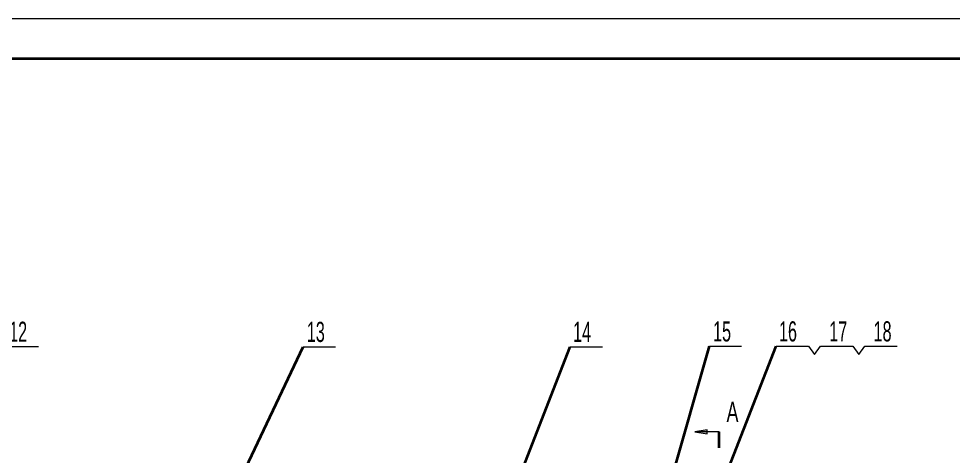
# Model space of a CAD drawing. Header units: millimetres. Extents: x 972 to 2699, y 36 to 635.
# Drawn here: x 1299.2 to 1531.2, y 521.2 to 629.8 of the extents above; entities that cross this region are included whole.
import ezdxf

# ---------------------------------------------------------------- set-up
doc = ezdxf.new("R2010")
doc.units = ezdxf.units.MM
doc.header["$PDMODE"] = 66
doc.header["$PDSIZE"] = -5
doc.layers.get('DEFPOINTS').update_dxf_attribs({"color": 2, "lineweight": 0})
for name, color, linetype, lineweight in [('JD$0$主体层', 1, 'Continuous', 35), ('主体层', 1, 'Continuous', 35), ('图块层', 2, 'Continuous', 0), ('尺寸层', 2, 'Continuous', 35), ('文字层', 2, 'Continuous', 0)]:
    doc.layers.add(name, color=color, linetype=linetype, lineweight=lineweight)
doc.styles.add('HZ', font='ACADTXT.SHX', dxfattribs={"width": 0.6, "bigfont": 'gbcbig.shx'})
doc.styles.add('STYLE1', font='ACADTXT.SHX', dxfattribs={"width": 0.66, "bigfont": 'gbcbig.shx'})

msp = doc.modelspace()

# ---------------------------------------------------------------- hatches: boundary and pattern name
at = {"layer": '图块层', "linetype": 'Continuous', "lineweight": 0}
h = msp.add_hatch(color=256, dxfattribs=at)
h.paths.add_polyline_path([(1470.05928, 527.26984), (1467.05928, 527.26984), (1470.05928, 527.76984)], flags=0)
h.paths.add_polyline_path([(1470.05928, 526.76984), (1467.05928, 527.26984), (1470.05928, 527.26984)], flags=0)
h = msp.add_hatch(color=256, dxfattribs=at)
h.paths.add_polyline_path([(1470.05928, 527.26984), (1467.05928, 527.26984), (1470.05928, 527.76984)], flags=0)
h.paths.add_polyline_path([(1470.05928, 526.76984), (1467.05928, 527.26984), (1470.05928, 527.26984)], flags=0)

# ---------------------------------------------------------------- linework, layer by layer
at = {"layer": 'DEFPOINTS', "color": 0, "linetype": 'ByBlock', "lineweight": -2}
for p in [(1498.21999, 548.48415), (1498.21999, 548.48415), (1509.21999, 548.48415), (1509.21999, 548.48415), (1496.71999, 546.48415), (1496.71999, 546.48415), (1507.71999, 546.48415), (1507.71999, 546.48415)]:
    msp.add_point(p, dxfattribs=at)
at = {"layer": 'JD$0$主体层', "linetype": 'Continuous', "lineweight": 35}
msp.add_lwpolyline([(996.94038, 45.83039), (1802.94038, 45.83039), (1802.94038, 619.83039), (996.94038, 619.83039), (996.94038, 45.83039)], dxfattribs=at)
msp.add_lwpolyline([(996.94038, 45.83039), (1802.94038, 45.83039), (1802.94038, 619.83039), (996.94038, 619.83039), (996.94038, 45.83039)], dxfattribs=at)
at = {"layer": '主体层', "linetype": 'Continuous', "lineweight": 35}
msp.add_line((1473.05928, 523.26984), (1473.05928, 527.26984), dxfattribs=at)
msp.add_line((1473.05928, 523.26984), (1473.05928, 527.26984), dxfattribs=at)
at = {"layer": '图块层', "linetype": 'Continuous', "lineweight": 0}
for p, q in [((1296.118, 548.39228), (1304.118, 548.39228)), ((1296.118, 548.39228), (1304.118, 548.39228)), ((1369.79717, 548.36004), (1377.79717, 548.36004)), ((1369.79717, 548.36004), (1377.79717, 548.36004)), ((1436.10767, 548.36614), (1444.10767, 548.36614)), ((1436.10767, 548.36614), (1444.10767, 548.36614)), ((1470.63982, 548.48415), (1478.63982, 548.48415)), ((1470.63982, 548.48415), (1478.63982, 548.48415)), ((1487.21999, 548.48415), (1495.21999, 548.48415)), ((1487.21999, 548.48415), (1495.21999, 548.48415)), ((1495.21999, 548.48415), (1496.71999, 546.48415)), ((1495.21999, 548.48415), (1496.71999, 546.48415)), ((1496.71999, 546.48415), (1498.21999, 548.48415)), ((1496.71999, 546.48415), (1498.21999, 548.48415)), ((1498.21999, 548.48415), (1506.21999, 548.48415)), ((1498.21999, 548.48415), (1506.21999, 548.48415)), ((1506.21999, 548.48415), (1507.71999, 546.48415)), ((1506.21999, 548.48415), (1507.71999, 546.48415)), ((1507.71999, 546.48415), (1509.21999, 548.48415)), ((1507.71999, 546.48415), (1509.21999, 548.48415)), ((1509.21999, 548.48415), (1517.21999, 548.48415)), ((1509.21999, 548.48415), (1517.21999, 548.48415)), ((1470.05928, 527.76984), (1467.05928, 527.26984)), ((1470.05928, 527.76984), (1467.05928, 527.26984)), ((1473.05928, 527.26984), (1467.05928, 527.26984)), ((1467.05928, 527.26984), (1470.05928, 526.76984)), ((1473.05928, 527.26984), (1467.05928, 527.26984)), ((1467.05928, 527.26984), (1470.05928, 526.76984)), ((1470.05928, 526.76984), (1470.05928, 527.76984)), ((1470.05928, 526.76984), (1470.05928, 527.76984))]:
    msp.add_line(p, q, dxfattribs=at)
for points in [[(971.94038, 35.83039), (1812.94038, 35.83039), (1812.94038, 629.83039), (971.94038, 629.83039), (971.94038, 35.83039)], [(971.94038, 35.83039), (1812.94038, 35.83039), (1812.94038, 629.83039), (971.94038, 629.83039), (971.94038, 35.83039)], [(1399.94038, 35.83039), (1812.94038, 35.83039), (1812.94038, 629.83039), (1399.94038, 629.83039)], [(1399.94038, 35.83039), (1812.94038, 35.83039), (1812.94038, 629.83039), (1399.94038, 629.83039)]]:
    msp.add_lwpolyline(points, dxfattribs=at)
at = {"layer": '图块层', "color": 1, "linetype": 'Continuous', "lineweight": 0}
msp.add_lwpolyline([(1424.94038, 45.83039), (1802.94038, 45.83039), (1802.94038, 619.83039), (1424.94038, 619.83039)], dxfattribs=at)
msp.add_lwpolyline([(1424.94038, 45.83039), (1802.94038, 45.83039), (1802.94038, 619.83039), (1424.94038, 619.83039)], dxfattribs=at)
at = {"layer": '尺寸层', "linetype": 'Continuous', "lineweight": 35}
for p, q in [((1334.13476, 472.93283), (1369.79717, 548.36004)), ((1334.13476, 472.93283), (1369.79717, 548.36004)), ((1412.19063, 486.89347), (1436.10767, 548.36614)), ((1412.19063, 486.89347), (1436.10767, 548.36614)), ((1458.00729, 504.32491), (1470.63982, 548.48415)), ((1458.00729, 504.32491), (1470.63982, 548.48415)), ((1469.06075, 501.95923), (1487.21999, 548.48415)), ((1469.06075, 501.95923), (1487.21999, 548.48415))]:
    msp.add_line(p, q, dxfattribs=at)

# ---------------------------------------------------------------- texts
at = {"layer": '尺寸层', "linetype": 'Continuous', "lineweight": 35, "insert": (1474.91527, 534.71542), "char_height": 5, "attachment_point": 1, "style": 'STYLE1'}
msp.add_mtext('A', dxfattribs=at)
msp.add_mtext('A', dxfattribs=at)
at = {"layer": '文字层', "linetype": 'Continuous', "lineweight": 0, "char_height": 5, "attachment_point": 1, "style": 'HZ'}
for s, insert in [('12', (1296.82336, 554.59088)), ('12', (1296.82336, 554.59088)), ('13', (1370.71682, 554.55864)), ('13', (1370.71682, 554.55864)), ('14', (1436.81303, 554.56474)), ('14', (1436.81303, 554.56474)), ('15', (1471.55946, 554.68276)), ('15', (1471.55946, 554.68276)), ('16', (1487.92536, 554.68276)), ('16', (1487.92536, 554.68276)), ('17', (1500.40671, 554.68276)), ('17', (1500.40671, 554.68276)), ('18', (1511.40671, 554.68276)), ('18', (1511.40671, 554.68276))]:
    msp.add_mtext(s, dxfattribs=dict(at, insert=insert))

doc.saveas('drawing.dxf')
